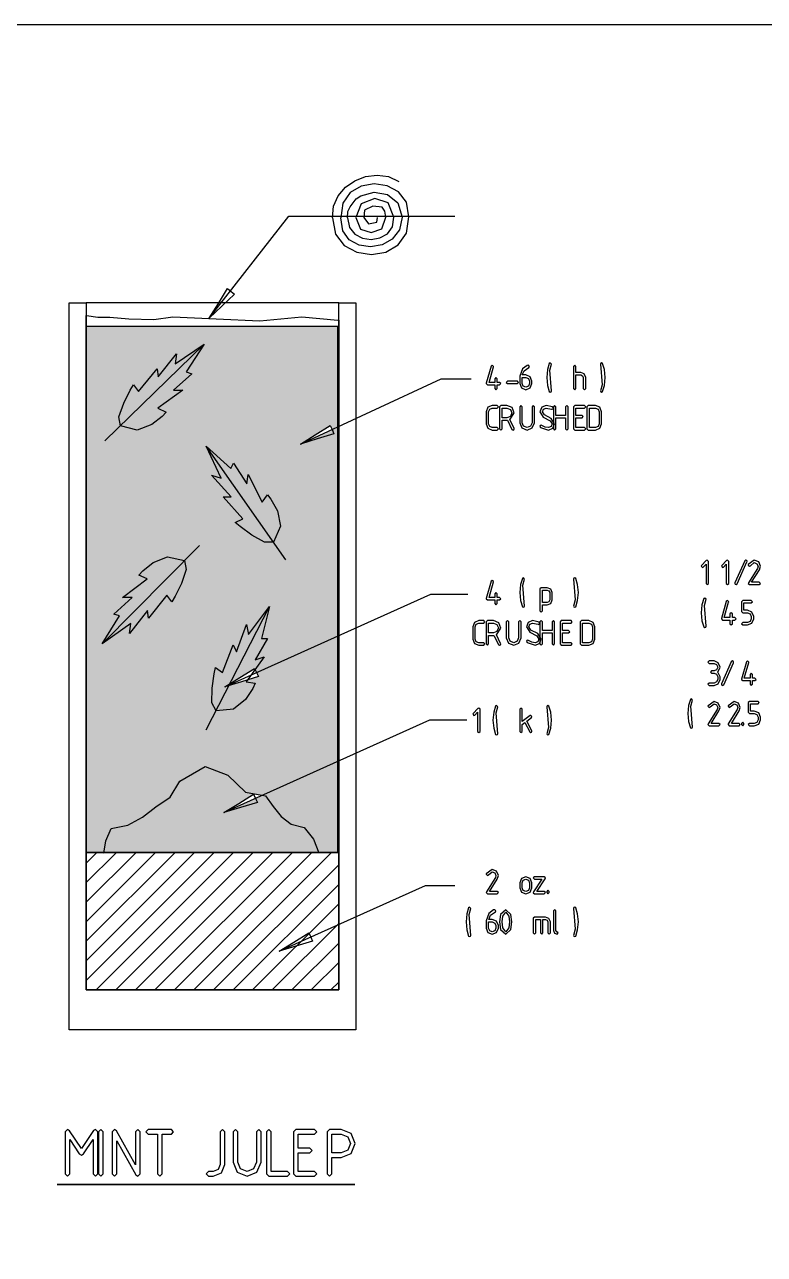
# Model space of a CAD drawing. Header units: metres. Extents: x 0 to 16.5, y 0 to 11.5.
# Drawn here: x 6.787 to 8.316, y 9.005 to 11.546 of the extents above; entities that cross this region are included whole.
import ezdxf

# ---------------------------------------------------------------- set-up
doc = ezdxf.new("R2010")
doc.units = ezdxf.units.M
doc.layers.add('bourbon - whiskey', color=35, linetype='Continuous')
doc.layers.add('water', color=5, linetype='Continuous')

msp = doc.modelspace()

# ---------------------------------------------------------------- hatches: boundary and pattern name
at = {"layer": 'bourbon - whiskey'}
h = msp.add_hatch(dxfattribs=at)
h.set_pattern_fill('ANSI31', color=256, scale=0.009, style=0)
h.set_pattern_definition([(45, (12.75187, 19.894143), (-0.020205576, 0.020205576), [])])
h.paths.add_polyline_path([(7.4363, 9.8358), (7.3947, 9.8358), (7.3951, 9.8349), (6.9509, 9.8342), (6.9512, 9.8358), (6.9145, 9.8358), (6.9145, 9.5514), (7.4363, 9.5514), (7.4363, 9.6868), (7.3784, 9.6608), (7.3784, 9.6607), (7.3823, 9.6523), (7.3476, 9.6418), (7.3132, 9.6314), (7.3439, 9.6503), (7.3746, 9.6693), (7.3784, 9.6608), (7.4363, 9.6868)])
h.paths.add_polyline_path([(7.3784, 9.6608), (7.3132, 9.6314), (7.3476, 9.6418), (7.3823, 9.6523)], flags=17)
h.paths.add_polyline_path([(7.3784, 9.6608), (7.3746, 9.6693), (7.3439, 9.6503), (7.3132, 9.6314)], flags=17)
h.paths.add_polyline_path([(4.5804, 9.767), (4.3451, 9.767), (4.2268, 9.6981), (4.1083, 9.767), (4.0587, 9.767), (4.0587, 9.6753), (4.0828, 9.6657), (4.0863, 9.6744), (4.1179, 9.6569), (4.1495, 9.6394), (4.1144, 9.6482), (4.0794, 9.6571), (4.0828, 9.6657), (4.0587, 9.6753), (4.0587, 9.5514), (4.5804, 9.5514)])
h.paths.add_polyline_path([(4.2268, 9.767), (4.1083, 9.767), (4.2268, 9.6981)], flags=17)
h.paths.add_polyline_path([(4.3451, 9.767), (4.2268, 9.767), (4.2268, 9.6981)], flags=17)
h.paths.add_polyline_path([(4.0828, 9.6657), (4.0794, 9.6571), (4.1144, 9.6482), (4.1495, 9.6394)], flags=16)
h.paths.add_polyline_path([(4.0863, 9.6744), (4.0828, 9.6657), (4.0794, 9.6571), (4.1144, 9.6482), (4.1495, 9.6394), (4.1179, 9.6569)], flags=17)
h.paths.add_polyline_path([(5.1782, 7.9153), (5.1696, 7.9405), (5.1536, 7.9596), (5.1311, 7.9698), (5.1032, 7.9679), (5.0711, 7.9511), (5.0479, 7.9186), (5.0385, 7.8874), (5.0408, 7.8594), (5.0524, 7.8365), (5.0713, 7.8206), (5.0951, 7.8135), (5.1217, 7.8173), (5.1488, 7.8338), (5.1688, 7.859), (5.1783, 7.8872)], flags=17)
h.paths.add_polyline_path([(5.3455, 8.0719), (5.0549, 8.0719), (5.0513, 8.019), (5.0711, 7.9511), (5.1032, 7.9679), (5.1311, 7.9698), (5.1536, 7.9596), (5.1696, 7.9405), (5.1782, 7.9153), (5.1783, 7.8872), (5.1688, 7.859), (5.1488, 7.8338), (5.1217, 7.8173), (5.0951, 7.8135), (5.0713, 7.8206), (5.0524, 7.8365), (5.0408, 7.8594), (5.0385, 7.8874), (5.0479, 7.9186), (5.0711, 7.9511), (5.0513, 8.019), (5.0549, 8.0719), (5.0323, 8.0719), (4.8591, 8.0719), (4.9364, 7.9742), (4.9494, 7.9781), (4.984, 7.9886), (4.9533, 7.9696), (4.9444, 7.9641), (5.1009, 7.7664), (5.2011, 7.8915), (5.1904, 7.8981), (5.2033, 7.8942)])
h.paths.add_polyline_path([(4.984, 7.9886), (4.9405, 7.969), (4.9444, 7.9641), (4.9533, 7.9696)], flags=17)
h.paths.add_polyline_path([(4.984, 7.9886), (4.9494, 7.9781), (4.9364, 7.9742), (4.9405, 7.969)], flags=17)
h.paths.add_polyline_path([(5.2033, 7.8942), (5.1904, 7.8981), (5.2011, 7.8915)], flags=17)
h.paths.add_polyline_path([(5.2033, 7.8942), (5.1904, 7.8981), (5.2021, 7.8928)], flags=16)
h.paths.add_polyline_path([(13.8208, 7.0584), (13.4233, 7.0584), (13.4233, 6.8884), (13.8208, 6.8884)])
h.paths.add_polyline_path([(1.0303, 7.5116), (0.5085, 7.5116), (0.5085, 7.2134), (1.0303, 7.2134), (1.0303, 7.2827), (0.8725, 7.3562), (0.8725, 7.3562), (0.8685, 7.3478), (0.838, 7.3671), (0.8076, 7.3864), (0.842, 7.3756), (0.8764, 7.3647), (0.8725, 7.3562), (1.0303, 7.2827)])
h.paths.add_polyline_path([(0.842, 7.3756), (0.8076, 7.3864), (0.8725, 7.3562), (0.8764, 7.3647)], flags=17)
h.paths.add_polyline_path([(0.8764, 7.3647), (0.842, 7.3756), (0.8076, 7.3864), (0.838, 7.3671), (0.8685, 7.3478), (0.8725, 7.3562)], flags=17)
h.paths.add_polyline_path([(0.9696, 9.6322), (0.9696, 9.7402), (0.8159, 9.7402), (0.8124, 9.7296), (0.8547, 9.7246), (0.8828, 9.7079), (0.8978, 9.6832), (0.9006, 9.654), (0.8922, 9.624), (0.8736, 9.5967), (0.8458, 9.5759), (0.8097, 9.5648), (0.7726, 9.5669), (0.7444, 9.5809), (0.726, 9.6035), (0.7184, 9.6314), (0.7223, 9.6613), (0.7387, 9.6898), (0.7684, 9.7137), (0.8124, 9.7296), (0.8159, 9.7402), (0.6846, 9.7402), (0.6902, 9.7021), (0.7157, 9.6864), (0.6915, 9.6937), (0.7125, 9.5514), (1.2538, 9.5514), (1.2605, 9.592), (1.2287, 9.5824), (1.2594, 9.6013), (1.2623, 9.6031), (1.2848, 9.7402), (1.2324, 9.7402), (1.2324, 9.6307), (1.1023, 9.555)])
h.paths.add_polyline_path([(0.9006, 9.654), (0.8978, 9.6832), (0.8828, 9.7079), (0.8547, 9.7246), (0.8124, 9.7296), (0.7684, 9.7137), (0.7387, 9.6898), (0.7223, 9.6613), (0.7184, 9.6314), (0.726, 9.6035), (0.7444, 9.5809), (0.7726, 9.5669), (0.8097, 9.5648), (0.8458, 9.5759), (0.8736, 9.5967), (0.8922, 9.624)], flags=17)
h.paths.add_polyline_path([(1.1023, 9.7145), (1.0565, 9.7402), (0.9696, 9.7402), (0.9696, 9.6322), (1.1023, 9.555)], flags=17)
h.paths.add_polyline_path([(1.2324, 9.7402), (1.1464, 9.7402), (1.1023, 9.7145), (1.1023, 9.555), (1.2324, 9.6307)], flags=17)
h.paths.add_polyline_path([(1.1464, 9.7402), (1.1003, 9.7402), (1.0972, 9.7393), (1.0987, 9.7402), (1.0565, 9.7402), (1.1023, 9.7145)], flags=17)
h.paths.add_polyline_path([(1.2613, 9.5971), (1.2623, 9.6031), (1.2594, 9.6013), (1.2287, 9.5824)], flags=17)
h.paths.add_polyline_path([(1.2605, 9.592), (1.2613, 9.5971), (1.2287, 9.5824)], flags=16)
h.paths.add_polyline_path([(0.6909, 9.6976), (0.6915, 9.6937), (0.7157, 9.6864)], flags=17)
h.paths.add_polyline_path([(0.6902, 9.7021), (0.6909, 9.6976), (0.7157, 9.6864)], flags=17)
h.paths.add_polyline_path([(5.5631, 10.5184), (5.5597, 10.5098), (5.5947, 10.501), (5.6297, 10.4921)], flags=0)
h.paths.add_polyline_path([(5.5666, 10.5271), (5.5631, 10.5184), (5.6297, 10.4921), (5.5981, 10.5097)], flags=0)
h.paths.add_polyline_path([(5.7229, 10.231), (5.719, 10.2224), (5.7536, 10.212), (5.7881, 10.2016)], flags=0)
h.paths.add_polyline_path([(5.7267, 10.2394), (5.7229, 10.231), (5.719, 10.2224), (5.7536, 10.212), (5.7881, 10.2016), (5.7574, 10.2205)], flags=0)
h.paths.add_polyline_path([(6.0641, 10.6943), (6.0601, 10.7028), (6.0296, 10.6834), (5.9991, 10.6641)], flags=0)
h.paths.add_polyline_path([(6.068, 10.6859), (6.0641, 10.6943), (5.9991, 10.6641), (6.0335, 10.675)], flags=0)
h.paths.add_polyline_path([(6.0296, 10.6834), (6.0601, 10.7028), (6.0641, 10.6943), (6.1725, 10.7448), (6.1718, 10.76), (6.167, 10.8601), (6.1627, 10.9479), (6.1593, 11.0154), (6.1542, 11.0153), (6.0915, 11.0192), (6.055, 11.0235), (6.0182, 11.027), (5.9826, 11.0224), (5.9476, 11.0178), (5.9056, 11.0147), (5.863, 11.0126), (5.7484, 11.0151), (5.7509, 10.9955), (5.7485, 10.9498), (5.7373, 10.9043), (5.7137, 10.9101), (5.6882, 10.9213), (5.5968, 10.955), (5.5074, 10.9928), (5.4985, 10.9982), (5.4971, 10.9708), (5.4932, 10.887), (5.4889, 10.7884), (5.4847, 10.6828), (5.4811, 10.5787), (5.4804, 10.5512), (5.5631, 10.5184), (5.5631, 10.5185), (5.5666, 10.5271), (5.5981, 10.5097), (5.6297, 10.4921), (5.5947, 10.501), (5.5597, 10.5098), (5.5631, 10.5184), (5.4804, 10.5512), (5.4787, 10.4841), (5.4781, 10.4073), (5.4799, 10.3566), (5.4836, 10.3386), (5.7229, 10.231), (5.7267, 10.2394), (5.7574, 10.2205), (5.7881, 10.2016), (5.7536, 10.212), (5.719, 10.2224), (5.7229, 10.231), (5.4836, 10.3386), (5.5008, 10.2551), (5.5422, 10.1716), (5.7678, 10.1716), (5.7753, 10.184), (5.8159, 10.2076), (5.8521, 10.1938), (5.8755, 10.1716), (6.1199, 10.1716), (6.161, 10.2549), (6.183, 10.3569), (6.1841, 10.3979), (6.1831, 10.4667), (6.1803, 10.5554), (6.1764, 10.6558), (6.1725, 10.7448), (6.0641, 10.6943), (6.0641, 10.6943), (6.068, 10.6859), (6.0335, 10.675), (5.9991, 10.6641)], flags=0)
h.paths.add_polyline_path([(5.7317, 10.5948), (5.7793, 10.5918), (5.8119, 10.5749), (5.8302, 10.5482), (5.8352, 10.5157), (5.8277, 10.4816), (5.8087, 10.4498), (5.7788, 10.4246), (5.7392, 10.41), (5.6974, 10.4099), (5.6649, 10.4238), (5.643, 10.4479), (5.6326, 10.4787), (5.6351, 10.5124), (5.6516, 10.5454), (5.6834, 10.5741)], flags=0)
h.paths.add_polyline_path([(5.7485, 10.9498), (5.7509, 10.9955), (5.7484, 11.0151), (5.725, 11.0156), (5.7283, 11.0055), (5.7137, 10.9101), (5.7373, 10.9043)], flags=0)
h.paths.add_polyline_path([(5.7283, 11.0055), (5.725, 11.0156), (5.6954, 11.0162), (5.6945, 10.9933), (5.6997, 10.957), (5.6882, 10.9213), (5.7137, 10.9101)], flags=0)
h.paths.add_polyline_path([(5.6945, 10.9933), (5.6489, 10.9934), (5.6018, 10.9976), (5.5551, 11.0004), (5.5111, 10.9961), (5.5074, 10.9928), (5.5968, 10.955), (5.6882, 10.9213), (5.6997, 10.957)], flags=0)
h.paths.add_polyline_path([(5.6954, 11.0162), (5.6808, 11.0165), (5.6353, 11.015), (5.5906, 11.019), (5.5721, 11.0263), (5.5528, 11.031), (5.5237, 11.031), (5.4991, 11.0116), (5.4985, 10.9982), (5.5074, 10.9928), (5.5111, 10.9961), (5.5551, 11.0004), (5.6018, 10.9976), (5.6489, 10.9934), (5.6945, 10.9933)])
h.paths.add_polyline_path([(5.5237, 11.031), (5.5044, 11.031), (5.5001, 11.0311), (5.4991, 11.0116)])
h.paths.add_polyline_path([(6.161, 10.2549), (6.183, 10.3569), (6.1841, 10.3979), (6.1831, 10.4667), (6.1803, 10.5554), (6.1764, 10.6558), (6.1718, 10.76), (6.167, 10.8601), (6.1627, 10.9479), (6.1593, 11.0154), (6.1542, 11.0153), (6.0915, 11.0192), (6.055, 11.0235), (6.0182, 11.027), (5.9826, 11.0224), (5.9476, 11.0178), (5.9056, 11.0147), (5.863, 11.0126), (5.7484, 11.0151), (5.7509, 10.9955), (5.7485, 10.9498), (5.7373, 10.9043), (5.7137, 10.9101), (5.6882, 10.9213), (5.5968, 10.955), (5.5074, 10.9928), (5.4985, 10.9982), (5.4971, 10.9708), (5.4932, 10.887), (5.4889, 10.7884), (5.4847, 10.6828), (5.4811, 10.5787), (5.4787, 10.4841), (5.4781, 10.4073), (5.4799, 10.3566), (5.5008, 10.2551), (5.5422, 10.1716), (6.1199, 10.1716)], flags=17)
h.paths.add_polyline_path([(5.7881, 10.2016), (5.7536, 10.212), (5.719, 10.2224), (5.7229, 10.231), (5.7267, 10.2394), (5.7574, 10.2205)], flags=0)
h.paths.add_polyline_path([(5.7392, 10.41), (5.6974, 10.4099), (5.6649, 10.4238), (5.643, 10.4479), (5.6326, 10.4787), (5.6351, 10.5124), (5.6516, 10.5454), (5.6834, 10.5741), (5.7317, 10.5948), (5.7793, 10.5918), (5.8119, 10.5749), (5.8302, 10.5482), (5.8352, 10.5157), (5.8277, 10.4816), (5.8087, 10.4498), (5.7788, 10.4246)], flags=0)
h.paths.add_polyline_path([(5.6297, 10.4921), (5.5947, 10.501), (5.5597, 10.5098), (5.5631, 10.5185), (5.5666, 10.5271), (5.5981, 10.5097)], flags=0)
h.paths.add_polyline_path([(5.9991, 10.6641), (6.0296, 10.6834), (6.0601, 10.7028), (6.0641, 10.6943), (6.068, 10.6859), (6.0335, 10.675)], flags=0)
h.paths.add_polyline_path([(6.167, 10.8601), (6.1627, 10.9479), (6.1593, 11.0154), (6.1542, 11.0153), (6.0915, 11.0192), (6.055, 11.0235), (6.0182, 11.027), (5.9826, 11.0224), (5.9476, 11.0178), (5.9056, 11.0147), (5.863, 11.0126), (5.7484, 11.0151), (5.7509, 10.9955), (5.7485, 10.9498), (5.7373, 10.9043), (5.7137, 10.9101), (5.6882, 10.9213), (5.5968, 10.955), (5.5074, 10.9928), (5.4985, 10.9982), (5.4971, 10.9708), (5.4932, 10.887), (5.4889, 10.7884), (5.4847, 10.6828), (5.4811, 10.5787), (5.4804, 10.5512), (5.5631, 10.5184), (5.5631, 10.5185), (5.5666, 10.5271), (5.5981, 10.5097), (5.6297, 10.4921), (5.5947, 10.501), (5.5597, 10.5098), (5.5631, 10.5184), (5.4804, 10.5512), (5.4787, 10.4841), (5.4781, 10.4073), (5.4799, 10.3566), (5.4836, 10.3386), (5.7229, 10.231), (5.7267, 10.2394), (5.7574, 10.2205), (5.7881, 10.2016), (5.7536, 10.212), (5.719, 10.2224), (5.7229, 10.231), (5.4836, 10.3386), (5.5008, 10.2551), (5.5422, 10.1716), (5.7678, 10.1716), (5.7753, 10.184), (5.8159, 10.2076), (5.8521, 10.1938), (5.8755, 10.1716), (6.1199, 10.1716), (6.161, 10.2549), (6.183, 10.3569), (6.1841, 10.3979), (6.1831, 10.4667), (6.1803, 10.5554), (6.1764, 10.6558), (6.1725, 10.7448), (6.0641, 10.6943), (6.0641, 10.6943), (6.068, 10.6859), (6.0335, 10.675), (5.9991, 10.6641), (6.0296, 10.6834), (6.0601, 10.7028), (6.0641, 10.6943), (6.1725, 10.7448), (6.1718, 10.76)], flags=17)
h.paths.add_polyline_path([(5.7317, 10.5948), (5.7793, 10.5918), (5.8119, 10.5749), (5.8302, 10.5482), (5.8352, 10.5157), (5.8277, 10.4816), (5.8087, 10.4498), (5.7788, 10.4246), (5.7392, 10.41), (5.6974, 10.4099), (5.6649, 10.4238), (5.643, 10.4479), (5.6326, 10.4787), (5.6351, 10.5124), (5.6516, 10.5454), (5.6834, 10.5741)], flags=0)
h.paths.add_polyline_path([(5.8352, 10.5157), (5.8302, 10.5482), (5.8119, 10.5749), (5.7793, 10.5918), (5.7317, 10.5948), (5.6834, 10.5741), (5.6516, 10.5454), (5.6351, 10.5124), (5.6326, 10.4787), (5.643, 10.4479), (5.6649, 10.4238), (5.6974, 10.4099), (5.7392, 10.41), (5.7788, 10.4246), (5.8087, 10.4498), (5.8277, 10.4816)], flags=0)
at = {"layer": 'water'}
h = msp.add_hatch(dxfattribs=at)
h.set_pattern_fill('ANSI36', color=256, scale=0.01, angle=135, style=0)
h.set_pattern_definition([(180, (14.32472, 13.133918), (-0.0555625, -0.03175), [0.079375, -0.015875, 0, -0.015875])])
h.paths.add_polyline_path([(7.4344, 10.0237), (7.2785, 9.9536), (7.2849, 9.9524), (7.3006, 9.9304), (7.3174, 9.9096), (7.3381, 9.8939), (7.3647, 9.887), (7.384, 9.8631), (7.3947, 9.8358), (7.4344, 9.8358)], flags=17)
h.paths.add_polyline_path([(13.4233, 3.4115), (13.4233, 3.2415), (13.8208, 3.2415), (13.8208, 3.4115)])
h.paths.add_polyline_path([(7.4344, 10.7149), (7.4225, 10.7093), (7.4264, 10.7008), (7.3919, 10.6899), (7.3575, 10.6791), (7.388, 10.6984), (7.4185, 10.7178), (7.4225, 10.7093), (7.4344, 10.7149), (7.4344, 10.9224), (6.9145, 10.9224), (6.9145, 9.8358), (6.9512, 9.8358), (6.9552, 9.8598), (6.9658, 9.8852), (7.0008, 9.8921), (7.0306, 9.9086), (7.0585, 9.9296), (7.0878, 9.9498), (7.1079, 9.9826), (7.1603, 10.0131), (7.2071, 9.9952), (7.2439, 9.9603), (7.2785, 9.9536), (7.4344, 10.0237)])
h.paths.add_polyline_path([(7.1176, 10.4384), (7.1212, 10.4204), (7.1115, 10.3915), (7.0983, 10.3649), (7.0916, 10.3531), (7.0814, 10.3673), (7.0434, 10.3197), (7.0409, 10.3357), (7.004, 10.2881), (7.0067, 10.3086), (6.9472, 10.2665), (6.9833, 10.3245), (6.9715, 10.3282), (7.0091, 10.3627), (6.9896, 10.3625), (7.0406, 10.4007), (7.0235, 10.4088), (7.0315, 10.4177), (7.0527, 10.435), (7.0827, 10.4467), (7.1178, 10.4386)], flags=16)
h.paths.add_polyline_path([(7.2325, 10.5088), (7.2222, 10.5174), (7.238, 10.525), (7.1978, 10.5707), (7.2139, 10.5704), (7.1736, 10.6151), (7.1932, 10.6089), (7.1622, 10.6748), (7.2131, 10.6291), (7.2188, 10.6401), (7.2462, 10.597), (7.2493, 10.6162), (7.2779, 10.5592), (7.289, 10.5747), (7.2963, 10.5653), (7.3096, 10.5413), (7.3159, 10.5097), (7.3018, 10.4766), (7.3016, 10.4769), (7.2832, 10.4765), (7.2565, 10.4912)], flags=16)
h.paths.add_polyline_path([(7.2936, 10.3441), (7.2766, 10.2778), (7.289, 10.2779), (7.2636, 10.2336), (7.282, 10.2398), (7.2635, 10.2139), (7.2664, 10.2074), (7.2703, 10.1989), (7.248, 10.1921), (7.245, 10.1879), (7.2637, 10.1853), (7.2587, 10.1745), (7.2438, 10.1516), (7.2186, 10.1314), (7.1829, 10.1285), (7.183, 10.1288), (7.174, 10.1449), (7.1746, 10.1753), (7.1792, 10.2047), (7.182, 10.2179), (7.196, 10.2074), (7.2179, 10.2643), (7.2251, 10.2498), (7.2459, 10.3064), (7.2496, 10.286)], flags=16)
h.paths.add_polyline_path([(7.2626, 10.2159), (7.2664, 10.2074), (7.2703, 10.1989), (7.2357, 10.1884), (7.2012, 10.178), (7.2319, 10.1969)], flags=0)
h.paths.add_polyline_path([(7.0498, 10.7195), (7.0195, 10.7084), (6.9847, 10.7171), (6.9849, 10.7173), (6.9816, 10.7354), (6.9919, 10.7641), (7.0056, 10.7905), (7.0125, 10.8021), (7.0224, 10.7877), (7.0613, 10.8346), (7.0635, 10.8186), (7.1014, 10.8655), (7.0983, 10.845), (7.1585, 10.886), (7.1212, 10.8286), (7.133, 10.8247), (7.0948, 10.7909), (7.1142, 10.7908), (7.0625, 10.7536), (7.0795, 10.7451), (7.0713, 10.7364)], flags=16)
h.paths.add_polyline_path([(6.9849, 10.7173), (6.985, 10.717), (7.0195, 10.7084), (7.0498, 10.7195), (7.0713, 10.7364), (7.0795, 10.7451), (7.0625, 10.7536), (7.1142, 10.7908), (7.0948, 10.7909), (7.133, 10.8247), (7.1212, 10.8286), (7.1585, 10.886)], flags=0)
h.paths.add_polyline_path([(6.9919, 10.7641), (6.9816, 10.7354), (6.9849, 10.7173), (7.1585, 10.886), (7.0983, 10.845), (7.1014, 10.8655), (7.0635, 10.8186), (7.0613, 10.8346), (7.0224, 10.7877), (7.0125, 10.8021), (7.0056, 10.7905)], flags=0)
h.paths.add_polyline_path([(7.2779, 10.5592), (7.2493, 10.6162), (7.2462, 10.597), (7.2188, 10.6401), (7.2131, 10.6291), (7.1622, 10.6748), (7.3016, 10.4769), (7.3019, 10.4769), (7.3159, 10.5097), (7.3096, 10.5413), (7.2963, 10.5653), (7.289, 10.5747)], flags=0)
h.paths.add_polyline_path([(7.1622, 10.6748), (7.1932, 10.6089), (7.1736, 10.6151), (7.2139, 10.5704), (7.1978, 10.5707), (7.238, 10.525), (7.2222, 10.5174), (7.2325, 10.5088), (7.2565, 10.4912), (7.2832, 10.4765), (7.3016, 10.4769)], flags=0)
h.paths.add_polyline_path([(7.1115, 10.3915), (7.1212, 10.4204), (7.1176, 10.4384), (6.9472, 10.2665), (7.0067, 10.3086), (7.004, 10.2881), (7.0409, 10.3357), (7.0434, 10.3197), (7.0814, 10.3673), (7.0916, 10.3531), (7.0983, 10.3649)], flags=0)
h.paths.add_polyline_path([(7.1176, 10.4384), (7.1175, 10.4387), (7.0827, 10.4467), (7.0527, 10.435), (7.0315, 10.4177), (7.0235, 10.4088), (7.0406, 10.4007), (6.9896, 10.3625), (7.0091, 10.3627), (6.9715, 10.3282), (6.9833, 10.3245), (6.9472, 10.2665)], flags=0)
h.paths.add_polyline_path([(7.2438, 10.1516), (7.2587, 10.1745), (7.2637, 10.1853), (7.245, 10.1879), (7.248, 10.1921), (7.2357, 10.1884), (7.2096, 10.1805), (7.183, 10.1288), (7.1832, 10.1285), (7.2186, 10.1314)], flags=0)
h.paths.add_polyline_path([(7.2116, 10.1844), (7.2319, 10.1969), (7.2626, 10.2159), (7.2635, 10.2139), (7.282, 10.2398), (7.2636, 10.2336), (7.289, 10.2779), (7.2766, 10.2778), (7.2936, 10.3441)], flags=0)
h.paths.add_polyline_path([(7.196, 10.2074), (7.182, 10.2179), (7.1792, 10.2047), (7.1746, 10.1753), (7.174, 10.1449), (7.183, 10.1288), (7.2096, 10.1805), (7.2012, 10.178), (7.2116, 10.1844), (7.2936, 10.3441), (7.2496, 10.286), (7.2459, 10.3064), (7.2251, 10.2498), (7.2179, 10.2643)], flags=0)
h.paths.add_polyline_path([(7.4264, 10.7008), (7.4225, 10.7093), (7.4185, 10.7178), (7.388, 10.6984), (7.3575, 10.6791), (7.3919, 10.6899)], flags=17)
h.paths.add_polyline_path([(7.388, 10.6984), (7.3575, 10.6791), (7.4225, 10.7093), (7.4185, 10.7178)], flags=17)
h.paths.add_polyline_path([(7.3174, 9.9096), (7.3006, 9.9304), (7.2849, 9.9524), (7.2785, 9.9536), (7.2643, 9.9472), (7.2643, 9.9472), (7.2682, 9.9388), (7.2336, 9.9283), (7.199, 9.9179), (7.2298, 9.9368), (7.2622, 9.9568), (7.2439, 9.9603), (7.2071, 9.9952), (7.1603, 10.0131), (7.1079, 9.9826), (7.0878, 9.9498), (7.0585, 9.9296), (7.0306, 9.9086), (7.0008, 9.8921), (6.9658, 9.8852), (6.9552, 9.8598), (6.9512, 9.8358), (7.3947, 9.8358), (7.384, 9.8631), (7.3647, 9.887), (7.3381, 9.8939)], flags=17)
h.paths.add_polyline_path([(7.199, 9.9179), (7.2336, 9.9283), (7.2682, 9.9388), (7.2643, 9.9472)], flags=16)
h.paths.add_polyline_path([(7.2104, 10.1822), (7.2096, 10.1805), (7.2357, 10.1884), (7.248, 10.1921), (7.2553, 10.2023)], flags=0)
h.paths.add_polyline_path([(7.2553, 10.2023), (7.2635, 10.2139), (7.2626, 10.2159), (7.2319, 10.1969), (7.2116, 10.1844), (7.2104, 10.1822)], flags=0)
h.paths.add_polyline_path([(7.2703, 10.1989), (7.2665, 10.2074), (7.2553, 10.2023), (7.248, 10.1921)], flags=0)
h.paths.add_polyline_path([(7.2553, 10.2023), (7.2665, 10.2074), (7.2635, 10.2139)], flags=0)

# ---------------------------------------------------------------- linework, layer by layer
for points in [[(0.0104, 11.5461), (16.5118, 11.5461), (16.5118, 0.0104), (0.0104, 0.0104), (0.0104, 11.5461)], [(7.2139, 10.9948), (7.2212, 10.9889), (7.195, 10.9641), (7.1688, 10.9392), (7.1878, 10.9699), (7.2067, 11.0007), (7.2139, 10.9948)], [(7.2139, 10.9948), (7.2212, 10.9889), (7.195, 10.9641), (7.1688, 10.9392), (7.1878, 10.9699), (7.2067, 11.0007), (7.2139, 10.9948)], [(7.4363, 10.9715), (6.9145, 10.9715), (6.9145, 10.9447), (6.9145, 9.8358), (6.9145, 9.5514), (7.4363, 9.5514), (7.4363, 9.8358), (7.4363, 10.9354), (7.4363, 10.9715)], [(7.4363, 10.9354), (7.4363, 9.8358), (6.9145, 9.8358), (6.9145, 10.9447), (6.9153, 10.9447), (6.9387, 10.9413), (6.9633, 10.9417), (7.0028, 10.9381), (7.0541, 10.9367), (7.0932, 10.942), (7.1832, 10.938), (7.2731, 10.9341), (7.3166, 10.9381), (7.3601, 10.942), (7.3974, 10.9388), (7.4344, 10.9354), (7.4363, 10.9354)], [(7.4344, 10.9224), (6.9145, 10.9224), (6.9145, 9.8358), (7.4344, 9.8358), (7.4344, 10.9224)], [(7.7436, 10.8018), (7.7588, 10.8018), (7.7588, 10.7942), (7.7614, 10.7917), (7.7639, 10.7942), (7.7639, 10.8018), (7.7689, 10.8018), (7.7715, 10.8043), (7.7689, 10.8068), (7.7639, 10.8068), (7.7639, 10.8144), (7.7614, 10.8169), (7.7588, 10.8144), (7.7588, 10.8068), (7.747, 10.8068), (7.7561, 10.839), (7.7563, 10.8397), (7.7538, 10.8423), (7.7514, 10.8404), (7.7412, 10.805), (7.7412, 10.8043), (7.7436, 10.8018)], [(7.826, 10.8417), (7.8163, 10.8346), (7.8106, 10.8195), (7.8106, 10.8042), (7.8143, 10.7954), (7.8232, 10.7917), (7.8321, 10.7954), (7.8358, 10.8043), (7.8358, 10.8094), (7.8323, 10.8184), (7.8232, 10.8221), (7.8158, 10.8221), (7.8197, 10.8308), (7.8296, 10.8376), (7.8308, 10.8397), (7.8283, 10.8423), (7.826, 10.8417)], [(7.8727, 10.8321), (7.8762, 10.8448), (7.8736, 10.8473), (7.8715, 10.8461), (7.8678, 10.8335), (7.8662, 10.817), (7.8678, 10.8005), (7.8715, 10.7878), (7.8736, 10.7866), (7.8755, 10.7874), (7.8762, 10.7892), (7.8727, 10.8321)], [(7.9217, 10.7942), (7.9242, 10.7917), (7.9267, 10.7942), (7.9267, 10.8221), (7.9368, 10.8221), (7.9404, 10.8205), (7.9419, 10.817), (7.9419, 10.7942), (7.9444, 10.7917), (7.9469, 10.7942), (7.9469, 10.8172), (7.944, 10.8242), (7.9368, 10.827), (7.9267, 10.827), (7.9267, 10.8397), (7.9242, 10.8423), (7.9217, 10.8397), (7.9217, 10.7942)], [(7.9809, 10.8018), (7.9773, 10.7892), (7.978, 10.7874), (7.9798, 10.7866), (7.9819, 10.7878), (7.9857, 10.8005), (7.9874, 10.817), (7.9857, 10.8335), (7.9819, 10.8461), (7.9798, 10.8473), (7.978, 10.8465), (7.9773, 10.8448), (7.9809, 10.8018)], [(7.8081, 10.8069), (7.8056, 10.8094), (7.7853, 10.8094), (7.7828, 10.8069), (7.7853, 10.8043), (7.8056, 10.8043), (7.8081, 10.8069)], [(7.8232, 10.817), (7.8286, 10.8148), (7.8308, 10.8094), (7.8308, 10.8043), (7.8286, 10.7989), (7.8232, 10.7967), (7.8178, 10.7989), (7.8156, 10.8043), (7.8156, 10.817), (7.8232, 10.817)], [(7.7538, 10.759), (7.7448, 10.7553), (7.7412, 10.7463), (7.7412, 10.721), (7.7448, 10.712), (7.7538, 10.7083), (7.7639, 10.7083), (7.7664, 10.7108), (7.7639, 10.7134), (7.7538, 10.7134), (7.7484, 10.7156), (7.7462, 10.721), (7.7462, 10.7463), (7.7484, 10.7517), (7.7538, 10.7539), (7.7639, 10.7539), (7.7664, 10.7564), (7.7639, 10.759), (7.7538, 10.759)], [(7.7993, 10.7437), (7.7949, 10.7546), (7.7841, 10.759), (7.7714, 10.759), (7.7689, 10.7564), (7.7689, 10.7108), (7.7714, 10.7083), (7.7739, 10.7108), (7.7739, 10.7286), (7.7841, 10.7286), (7.785, 10.7286), (7.7945, 10.7097), (7.7968, 10.7083), (7.7985, 10.7091), (7.7993, 10.7108), (7.7989, 10.712), (7.7901, 10.7297), (7.7993, 10.7437)], [(7.7841, 10.7539), (7.7913, 10.7509), (7.7943, 10.7438), (7.7913, 10.7366), (7.7841, 10.7336), (7.7739, 10.7336), (7.7739, 10.7539), (7.7841, 10.7539)], [(7.8384, 10.759), (7.8359, 10.7564), (7.8359, 10.7235), (7.833, 10.7163), (7.8258, 10.7134), (7.8186, 10.7163), (7.8156, 10.7235), (7.8156, 10.7564), (7.8131, 10.759), (7.8106, 10.7564), (7.8106, 10.7236), (7.8151, 10.7128), (7.8258, 10.7083), (7.8365, 10.7128), (7.8409, 10.7236), (7.8409, 10.7564), (7.8384, 10.759)], [(7.8756, 10.7322), (7.8614, 10.7395), (7.8573, 10.7463), (7.8595, 10.7516), (7.8649, 10.7539), (7.8765, 10.7516), (7.8775, 10.7513), (7.8793, 10.752), (7.8801, 10.7538), (7.8785, 10.7562), (7.8649, 10.759), (7.856, 10.7553), (7.8523, 10.7463), (7.8591, 10.735), (7.8734, 10.7277), (7.8776, 10.721), (7.8754, 10.7156), (7.87, 10.7134), (7.8632, 10.7145), (7.8562, 10.718), (7.8548, 10.7185), (7.853, 10.7177), (7.8523, 10.7159), (7.8533, 10.7138), (7.87, 10.7083), (7.8789, 10.712), (7.8826, 10.721), (7.8756, 10.7322)], [(7.8825, 10.7083), (7.885, 10.7108), (7.885, 10.7337), (7.9054, 10.7337), (7.9054, 10.7108), (7.9079, 10.7083), (7.9104, 10.7108), (7.9104, 10.7564), (7.9079, 10.759), (7.9054, 10.7564), (7.9054, 10.7387), (7.885, 10.7387), (7.885, 10.7564), (7.8825, 10.759), (7.88, 10.7564), (7.88, 10.7108), (7.8825, 10.7083)], [(7.9242, 10.7083), (7.9444, 10.7083), (7.9469, 10.7108), (7.9444, 10.7134), (7.9267, 10.7134), (7.9267, 10.7337), (7.9394, 10.7337), (7.9419, 10.7362), (7.9394, 10.7387), (7.9267, 10.7387), (7.9267, 10.7539), (7.9444, 10.7539), (7.9469, 10.7564), (7.9444, 10.759), (7.9242, 10.759), (7.9217, 10.7564), (7.9217, 10.7108), (7.9242, 10.7083)], [(7.9495, 10.7108), (7.952, 10.7083), (7.9672, 10.7083), (7.9761, 10.712), (7.9798, 10.721), (7.9798, 10.7463), (7.9761, 10.7553), (7.9672, 10.759), (7.952, 10.759), (7.9495, 10.7564), (7.9495, 10.7108)], [(7.9672, 10.7539), (7.9726, 10.7517), (7.9748, 10.7463), (7.9748, 10.721), (7.9726, 10.7156), (7.9672, 10.7134), (7.9545, 10.7134), (7.9545, 10.7539), (7.9672, 10.7539)], [(7.4225, 10.7093), (7.4264, 10.7008), (7.3919, 10.6899), (7.3575, 10.6791), (7.388, 10.6984), (7.4185, 10.7178), (7.4225, 10.7093)], [(7.4225, 10.7093), (7.4264, 10.7008), (7.3919, 10.6899), (7.3575, 10.6791), (7.388, 10.6984), (7.4185, 10.7178), (7.4225, 10.7093)], [(8.1957, 10.3914), (8.1982, 10.3889), (8.2007, 10.3914), (8.2007, 10.437), (8.1982, 10.4395), (8.1962, 10.4385), (8.1863, 10.4286), (8.1856, 10.4268), (8.1881, 10.4243), (8.1899, 10.4251), (8.1957, 10.4309), (8.1957, 10.3914)], [(8.2374, 10.3914), (8.2399, 10.3889), (8.2424, 10.3914), (8.2424, 10.437), (8.2399, 10.4395), (8.2378, 10.4385), (8.228, 10.4286), (8.2273, 10.4268), (8.2298, 10.4243), (8.2316, 10.4251), (8.2374, 10.4309), (8.2374, 10.3914)], [(8.2558, 10.3897), (8.2576, 10.3889), (8.2599, 10.3903), (8.2801, 10.436), (8.2803, 10.437), (8.2796, 10.4388), (8.2778, 10.4395), (8.2755, 10.4379), (8.2553, 10.3924), (8.255, 10.3914), (8.2558, 10.3897)], [(8.283, 10.4304), (8.2828, 10.4294), (8.2853, 10.4268), (8.2875, 10.4281), (8.2954, 10.4345), (8.3008, 10.4322), (8.3031, 10.4269), (8.3018, 10.4226), (8.2833, 10.3928), (8.2828, 10.3914), (8.2853, 10.3889), (8.3056, 10.3889), (8.3081, 10.3914), (8.3056, 10.3939), (8.2899, 10.3939), (8.3058, 10.4195), (8.3081, 10.4269), (8.3044, 10.4358), (8.2954, 10.4395), (8.283, 10.4304)], [(7.7436, 10.3574), (7.7588, 10.3574), (7.7588, 10.3497), (7.7614, 10.3472), (7.7639, 10.3497), (7.7639, 10.3574), (7.7689, 10.3574), (7.7715, 10.3599), (7.7689, 10.3624), (7.7639, 10.3624), (7.7639, 10.37), (7.7614, 10.3725), (7.7588, 10.37), (7.7588, 10.3624), (7.747, 10.3624), (7.7561, 10.3945), (7.7563, 10.3953), (7.7538, 10.3978), (7.7514, 10.3959), (7.7412, 10.3606), (7.7412, 10.3599), (7.7436, 10.3574)], [(7.8171, 10.3877), (7.8207, 10.4003), (7.8181, 10.4028), (7.816, 10.4017), (7.8122, 10.3891), (7.8106, 10.3726), (7.8122, 10.356), (7.816, 10.3434), (7.8181, 10.3422), (7.8199, 10.343), (7.8207, 10.3447), (7.8171, 10.3877)], [(7.9253, 10.3574), (7.9217, 10.3447), (7.9225, 10.343), (7.9243, 10.3422), (7.9264, 10.3434), (7.9302, 10.356), (7.9318, 10.3726), (7.9302, 10.3891), (7.9264, 10.4017), (7.9243, 10.4028), (7.9225, 10.4021), (7.9217, 10.4003), (7.9253, 10.3574)], [(7.8523, 10.3346), (7.8548, 10.3321), (7.8573, 10.3346), (7.8573, 10.3472), (7.8674, 10.3472), (7.8746, 10.3502), (7.8775, 10.3574), (7.8775, 10.3725), (7.8746, 10.3797), (7.8674, 10.3826), (7.8548, 10.3826), (7.8523, 10.3801), (7.8523, 10.3346)], [(7.8674, 10.3776), (7.871, 10.3761), (7.8725, 10.3725), (7.8725, 10.3574), (7.871, 10.3537), (7.8674, 10.3523), (7.8573, 10.3523), (7.8573, 10.3776), (7.8674, 10.3776)], [(8.1921, 10.346), (8.1957, 10.3587), (8.1931, 10.3612), (8.191, 10.36), (8.1872, 10.3474), (8.1856, 10.3309), (8.1872, 10.3143), (8.191, 10.3017), (8.1931, 10.3005), (8.1949, 10.3013), (8.1957, 10.3031), (8.1921, 10.346)], [(8.2298, 10.3157), (8.245, 10.3157), (8.245, 10.3081), (8.2475, 10.3056), (8.25, 10.3081), (8.25, 10.3157), (8.255, 10.3157), (8.2576, 10.3182), (8.255, 10.3207), (8.25, 10.3207), (8.25, 10.3283), (8.2475, 10.3308), (8.245, 10.3283), (8.245, 10.3207), (8.2331, 10.3207), (8.2422, 10.3529), (8.2424, 10.3536), (8.2399, 10.3562), (8.2375, 10.3543), (8.2273, 10.3189), (8.2273, 10.3182), (8.2298, 10.3157)], [(8.2714, 10.3309), (8.2815, 10.3309), (8.2869, 10.3287), (8.2892, 10.3233), (8.2892, 10.3182), (8.2869, 10.3128), (8.2815, 10.3106), (8.2714, 10.3106), (8.2689, 10.3081), (8.2714, 10.3056), (8.2815, 10.3056), (8.2905, 10.3092), (8.2942, 10.3182), (8.2942, 10.3233), (8.2905, 10.3322), (8.2815, 10.3359), (8.2739, 10.3359), (8.2739, 10.3511), (8.2892, 10.3511), (8.2917, 10.3536), (8.2892, 10.3562), (8.2714, 10.3562), (8.2689, 10.3536), (8.2689, 10.3334), (8.2714, 10.3309)], [(7.726, 10.3145), (7.7171, 10.3108), (7.7134, 10.3019), (7.7134, 10.2765), (7.7171, 10.2676), (7.726, 10.2639), (7.7361, 10.2639), (7.7386, 10.2664), (7.7361, 10.2689), (7.726, 10.2689), (7.7206, 10.2711), (7.7184, 10.2765), (7.7184, 10.3019), (7.7206, 10.3073), (7.726, 10.3095), (7.7361, 10.3095), (7.7386, 10.312), (7.7361, 10.3145), (7.726, 10.3145)], [(7.7715, 10.2993), (7.7671, 10.3101), (7.7564, 10.3145), (7.7436, 10.3145), (7.7412, 10.312), (7.7412, 10.2664), (7.7436, 10.2639), (7.7462, 10.2664), (7.7462, 10.2841), (7.7564, 10.2841), (7.7573, 10.2841), (7.7667, 10.2653), (7.769, 10.2639), (7.7707, 10.2647), (7.7715, 10.2664), (7.7711, 10.2676), (7.7624, 10.2852), (7.7715, 10.2993)], [(7.7564, 10.3095), (7.7635, 10.3065), (7.7665, 10.2994), (7.7635, 10.2922), (7.7564, 10.2892), (7.7462, 10.2892), (7.7462, 10.3095), (7.7564, 10.3095)], [(7.8106, 10.3145), (7.8082, 10.312), (7.8082, 10.279), (7.8052, 10.2718), (7.798, 10.2689), (7.7908, 10.2718), (7.7878, 10.279), (7.7878, 10.312), (7.7853, 10.3145), (7.7828, 10.312), (7.7828, 10.2791), (7.7873, 10.2683), (7.798, 10.2639), (7.8087, 10.2683), (7.8132, 10.2791), (7.8132, 10.312), (7.8106, 10.3145)], [(7.8478, 10.2878), (7.8336, 10.295), (7.8295, 10.3019), (7.8317, 10.3072), (7.8371, 10.3095), (7.8487, 10.3071), (7.8497, 10.3069), (7.8515, 10.3076), (7.8523, 10.3094), (7.8507, 10.3117), (7.8371, 10.3145), (7.8282, 10.3108), (7.8245, 10.3019), (7.8313, 10.2906), (7.8456, 10.2833), (7.8498, 10.2765), (7.8476, 10.2711), (7.8422, 10.2689), (7.8354, 10.27), (7.8284, 10.2735), (7.827, 10.274), (7.8252, 10.2732), (7.8245, 10.2715), (7.8256, 10.2694), (7.8422, 10.2639), (7.8511, 10.2676), (7.8548, 10.2765), (7.8478, 10.2878)], [(7.8548, 10.2639), (7.8573, 10.2664), (7.8573, 10.2892), (7.8776, 10.2892), (7.8776, 10.2664), (7.8801, 10.2639), (7.8826, 10.2664), (7.8826, 10.312), (7.8801, 10.3145), (7.8776, 10.312), (7.8776, 10.2943), (7.8573, 10.2943), (7.8573, 10.312), (7.8548, 10.3145), (7.8523, 10.312), (7.8523, 10.2664), (7.8548, 10.2639)], [(7.8964, 10.2639), (7.9167, 10.2639), (7.9192, 10.2664), (7.9167, 10.2689), (7.8989, 10.2689), (7.8989, 10.2892), (7.9116, 10.2892), (7.9142, 10.2917), (7.9116, 10.2943), (7.8989, 10.2943), (7.8989, 10.3095), (7.9167, 10.3095), (7.9192, 10.312), (7.9167, 10.3145), (7.8964, 10.3145), (7.8939, 10.312), (7.8939, 10.2664), (7.8964, 10.2639)], [(7.9356, 10.2664), (7.9381, 10.2639), (7.9533, 10.2639), (7.9622, 10.2676), (7.9659, 10.2765), (7.9659, 10.3019), (7.9622, 10.3108), (7.9533, 10.3145), (7.9381, 10.3145), (7.9356, 10.312), (7.9356, 10.2664)], [(7.9533, 10.3095), (7.9587, 10.3073), (7.9609, 10.3019), (7.9609, 10.2765), (7.9587, 10.2711), (7.9533, 10.2689), (7.9406, 10.2689), (7.9406, 10.3095), (7.9533, 10.3095)], [(7.2664, 10.2074), (7.2703, 10.1989), (7.2357, 10.1884), (7.2012, 10.178), (7.2319, 10.1969), (7.2626, 10.2159), (7.2664, 10.2074)], [(7.2664, 10.2074), (7.2703, 10.1989), (7.2357, 10.1884), (7.2012, 10.178), (7.2319, 10.1969), (7.2626, 10.2159), (7.2664, 10.2074)], [(8.2175, 10.2037), (8.2197, 10.1983), (8.2197, 10.1932), (8.2175, 10.1878), (8.2121, 10.1856), (8.202, 10.1856), (8.1995, 10.1831), (8.202, 10.1806), (8.2121, 10.1806), (8.221, 10.1842), (8.2247, 10.1932), (8.2247, 10.1983), (8.2197, 10.2084), (8.2247, 10.2185), (8.221, 10.2275), (8.2121, 10.2312), (8.202, 10.2312), (8.1995, 10.2286), (8.202, 10.2261), (8.2121, 10.2261), (8.2175, 10.224), (8.2197, 10.2185), (8.2175, 10.2131), (8.2122, 10.2109), (8.2071, 10.2109), (8.2046, 10.2084), (8.2071, 10.2059), (8.2122, 10.2059), (8.2175, 10.2037)], [(8.228, 10.1813), (8.2298, 10.1806), (8.2321, 10.182), (8.2523, 10.2277), (8.2525, 10.2286), (8.2518, 10.2305), (8.25, 10.2312), (8.2477, 10.2296), (8.2275, 10.1841), (8.2273, 10.1831), (8.228, 10.1813)], [(8.2714, 10.1907), (8.2866, 10.1907), (8.2866, 10.1831), (8.2892, 10.1806), (8.2917, 10.1831), (8.2917, 10.1907), (8.2966, 10.1907), (8.2993, 10.1932), (8.2966, 10.1957), (8.2917, 10.1957), (8.2917, 10.2033), (8.2892, 10.2058), (8.2866, 10.2033), (8.2866, 10.1957), (8.2747, 10.1957), (8.2839, 10.2279), (8.2841, 10.2286), (8.2815, 10.2312), (8.2791, 10.2293), (8.269, 10.1939), (8.2689, 10.1932), (8.2714, 10.1907)], [(7.7616, 10.1238), (7.7651, 10.1364), (7.7625, 10.1389), (7.7604, 10.1378), (7.7567, 10.1252), (7.755, 10.1087), (7.7567, 10.0921), (7.7604, 10.0795), (7.7625, 10.0783), (7.7644, 10.0791), (7.7651, 10.0808), (7.7616, 10.1238)], [(7.8697, 10.0935), (7.8662, 10.0808), (7.8669, 10.0791), (7.8687, 10.0783), (7.8708, 10.0795), (7.8746, 10.0921), (7.8762, 10.1087), (7.8746, 10.1252), (7.8708, 10.1378), (7.8687, 10.1389), (7.8669, 10.1382), (7.8662, 10.1364), (7.8697, 10.0935)], [(8.1643, 10.1377), (8.1679, 10.1503), (8.1653, 10.1528), (8.1632, 10.1517), (8.1594, 10.1391), (8.1578, 10.1226), (8.1594, 10.106), (8.1632, 10.0934), (8.1653, 10.0922), (8.1671, 10.093), (8.1679, 10.0947), (8.1643, 10.1377)], [(8.1997, 10.1387), (8.1995, 10.1377), (8.202, 10.1351), (8.2042, 10.1364), (8.2121, 10.1428), (8.2175, 10.1405), (8.2197, 10.1352), (8.2185, 10.131), (8.1999, 10.1011), (8.1995, 10.0997), (8.202, 10.0972), (8.2222, 10.0972), (8.2247, 10.0997), (8.2222, 10.1023), (8.2065, 10.1023), (8.2224, 10.1279), (8.2247, 10.1352), (8.221, 10.1442), (8.2121, 10.1478), (8.1997, 10.1387)], [(8.2414, 10.1387), (8.2411, 10.1377), (8.2437, 10.1351), (8.2458, 10.1364), (8.2538, 10.1428), (8.2592, 10.1405), (8.2614, 10.1352), (8.2601, 10.131), (8.2416, 10.1011), (8.2411, 10.0997), (8.2437, 10.0972), (8.2639, 10.0972), (8.2664, 10.0997), (8.2639, 10.1023), (8.2482, 10.1023), (8.2641, 10.1279), (8.2664, 10.1352), (8.2627, 10.1442), (8.2538, 10.1478), (8.2414, 10.1387)], [(8.2853, 10.1226), (8.2954, 10.1226), (8.3008, 10.1204), (8.3031, 10.115), (8.3031, 10.1099), (8.3008, 10.1044), (8.2954, 10.1023), (8.2853, 10.1023), (8.2828, 10.0997), (8.2853, 10.0972), (8.2954, 10.0972), (8.3044, 10.1009), (8.3081, 10.1099), (8.3081, 10.115), (8.3044, 10.1239), (8.2954, 10.1276), (8.2878, 10.1276), (8.2878, 10.1428), (8.3031, 10.1428), (8.3056, 10.1453), (8.3031, 10.1478), (8.2853, 10.1478), (8.2828, 10.1453), (8.2828, 10.1251), (8.2853, 10.1226)], [(7.7235, 10.0858), (7.726, 10.0833), (7.7285, 10.0858), (7.7285, 10.1314), (7.726, 10.134), (7.724, 10.1329), (7.7141, 10.123), (7.7134, 10.1212), (7.7159, 10.1187), (7.7177, 10.1195), (7.7235, 10.1253), (7.7235, 10.0858)], [(7.8209, 10.1038), (7.8311, 10.0847), (7.8333, 10.0833), (7.8351, 10.084), (7.8358, 10.0858), (7.8355, 10.087), (7.8249, 10.1069), (7.8348, 10.1143), (7.8358, 10.1162), (7.8333, 10.1187), (7.8318, 10.1183), (7.8156, 10.1062), (7.8156, 10.1314), (7.8131, 10.134), (7.8106, 10.1314), (7.8106, 10.0858), (7.8131, 10.0833), (7.8156, 10.0858), (7.8156, 10.0999), (7.8209, 10.1038)], [(8.2689, 10.0997), (8.2714, 10.0972), (8.2739, 10.0997), (8.2739, 10.1023), (8.2714, 10.1048), (8.2689, 10.1023), (8.2689, 10.0997)], [(7.2643, 9.9472), (7.2682, 9.9388), (7.2336, 9.9283), (7.199, 9.9179), (7.2298, 9.9368), (7.2605, 9.9557), (7.2643, 9.9472)], [(7.2643, 9.9472), (7.2682, 9.9388), (7.2336, 9.9283), (7.199, 9.9179), (7.2298, 9.9368), (7.2605, 9.9557), (7.2643, 9.9472)], [(7.4363, 9.8358), (7.4363, 9.5514), (6.9145, 9.5514), (6.9145, 9.8358), (7.4363, 9.8358)], [(7.7414, 9.7915), (7.7412, 9.7905), (7.7436, 9.7879), (7.7458, 9.7892), (7.7538, 9.7956), (7.7592, 9.7933), (7.7614, 9.788), (7.7601, 9.7837), (7.7416, 9.7539), (7.7412, 9.7525), (7.7436, 9.75), (7.7639, 9.75), (7.7664, 9.7525), (7.7639, 9.755), (7.7482, 9.755), (7.7641, 9.7806), (7.7664, 9.788), (7.7627, 9.7969), (7.7538, 9.8006), (7.7414, 9.7915)], [(7.8143, 9.7537), (7.8232, 9.75), (7.8321, 9.7537), (7.8358, 9.7626), (7.8358, 9.7727), (7.8321, 9.7817), (7.8232, 9.7854), (7.8143, 9.7817), (7.8106, 9.7727), (7.8106, 9.7626), (7.8143, 9.7537)], [(7.8389, 9.754), (7.8384, 9.7524), (7.8409, 9.75), (7.8611, 9.75), (7.8636, 9.7525), (7.8611, 9.755), (7.8457, 9.755), (7.8632, 9.7813), (7.8636, 9.7828), (7.8611, 9.7854), (7.8409, 9.7854), (7.8384, 9.7829), (7.8409, 9.7804), (7.8565, 9.7804), (7.8389, 9.754)], [(7.8286, 9.7572), (7.8232, 9.755), (7.8178, 9.7572), (7.8156, 9.7626), (7.8156, 9.7727), (7.8178, 9.7782), (7.8232, 9.7804), (7.8286, 9.7782), (7.8308, 9.7727), (7.8308, 9.7626), (7.8286, 9.7572)], [(7.8662, 9.7525), (7.8686, 9.75), (7.8712, 9.7525), (7.8712, 9.7551), (7.8686, 9.7576), (7.8662, 9.7551), (7.8662, 9.7525)], [(7.706, 9.7071), (7.7096, 9.7198), (7.707, 9.7223), (7.7049, 9.7211), (7.7011, 9.7085), (7.6995, 9.692), (7.7011, 9.6755), (7.7049, 9.6628), (7.707, 9.6616), (7.7088, 9.6624), (7.7096, 9.6642), (7.706, 9.7071)], [(7.7565, 9.7167), (7.7469, 9.7096), (7.7412, 9.6945), (7.7412, 9.6792), (7.7448, 9.6704), (7.7538, 9.6667), (7.7627, 9.6704), (7.7664, 9.6793), (7.7664, 9.6844), (7.7628, 9.6934), (7.7538, 9.6971), (7.7464, 9.6971), (7.7502, 9.7058), (7.7601, 9.7126), (7.7614, 9.7147), (7.7588, 9.7173), (7.7565, 9.7167)], [(7.792, 9.7076), (7.7815, 9.7173), (7.7711, 9.7076), (7.7689, 9.692), (7.7711, 9.6763), (7.7815, 9.6667), (7.792, 9.6763), (7.7942, 9.692), (7.792, 9.7076)], [(7.7878, 9.6801), (7.7815, 9.6717), (7.7753, 9.6801), (7.7739, 9.692), (7.7753, 9.7038), (7.7815, 9.7122), (7.7878, 9.7038), (7.7892, 9.692), (7.7878, 9.6801)], [(7.88, 9.6743), (7.8822, 9.6687), (7.8876, 9.6667), (7.8901, 9.6692), (7.8875, 9.6718), (7.885, 9.6743), (7.885, 9.7147), (7.8825, 9.7173), (7.88, 9.7147), (7.88, 9.6743)], [(7.9253, 9.6768), (7.9217, 9.6642), (7.9225, 9.6624), (7.9243, 9.6616), (7.9264, 9.6628), (7.9302, 9.6755), (7.9318, 9.692), (7.9302, 9.7085), (7.9264, 9.7211), (7.9243, 9.7223), (7.9225, 9.7215), (7.9217, 9.7198), (7.9253, 9.6768)], [(7.7538, 9.692), (7.7592, 9.6898), (7.7614, 9.6844), (7.7614, 9.6793), (7.7592, 9.6739), (7.7538, 9.6717), (7.7484, 9.6739), (7.7462, 9.6793), (7.7462, 9.692), (7.7538, 9.692)], [(7.8384, 9.6995), (7.8384, 9.6692), (7.8409, 9.6667), (7.8435, 9.6692), (7.8435, 9.6971), (7.8536, 9.6971), (7.8536, 9.6692), (7.8561, 9.6667), (7.8586, 9.6692), (7.8586, 9.6971), (7.8637, 9.6971), (7.8672, 9.6955), (7.8687, 9.692), (7.8687, 9.6692), (7.8712, 9.6667), (7.8738, 9.6692), (7.8738, 9.6919), (7.8708, 9.6992), (7.8636, 9.702), (7.8409, 9.702), (7.8384, 9.6995)], [(7.3784, 9.6607), (7.3823, 9.6523), (7.3476, 9.6418), (7.3132, 9.6314), (7.3439, 9.6503), (7.3746, 9.6693), (7.3784, 9.6607)], [(7.3784, 9.6607), (7.3823, 9.6523), (7.3476, 9.6418), (7.3132, 9.6314), (7.3439, 9.6503), (7.3746, 9.6693), (7.3784, 9.6607)], [(6.9293, 9.2609), (6.9045, 9.2236), (6.8798, 9.2607), (6.8755, 9.2631), (6.8707, 9.2584), (6.8707, 9.1714), (6.8755, 9.1667), (6.8803, 9.1714), (6.8803, 9.2427), (6.9, 9.2131), (6.9045, 9.2101), (6.9088, 9.2131), (6.9285, 9.2427), (6.9285, 9.1714), (6.9334, 9.1667), (6.9382, 9.1714), (6.9382, 9.2584), (6.9334, 9.2631), (6.9293, 9.2609)], [(6.9497, 9.1714), (6.9497, 9.2584), (6.9449, 9.2631), (6.9401, 9.2584), (6.9401, 9.1714), (6.9449, 9.1667), (6.9497, 9.1714)], [(6.9771, 9.2603), (6.9727, 9.2631), (6.9679, 9.2584), (6.9679, 9.1714), (6.9727, 9.1667), (6.9775, 9.1714), (6.9775, 9.24), (7.017, 9.1692), (7.021, 9.1667), (7.0258, 9.1714), (7.0258, 9.2584), (7.021, 9.2631), (7.0162, 9.2584), (7.0162, 9.1901), (6.9771, 9.2603)], [(7.0423, 9.2536), (7.0616, 9.2536), (7.0616, 9.1714), (7.0663, 9.1667), (7.0712, 9.1714), (7.0712, 9.2536), (7.0904, 9.2536), (7.0952, 9.2584), (7.0904, 9.2631), (7.0423, 9.2631), (7.0375, 9.2584), (7.0423, 9.2536)], [(7.1962, 9.2631), (7.1913, 9.2584), (7.1913, 9.1907), (7.1872, 9.1804), (7.1769, 9.1762), (7.1672, 9.1762), (7.1623, 9.1714), (7.1672, 9.1667), (7.1769, 9.1667), (7.1939, 9.1737), (7.201, 9.1907), (7.201, 9.2584), (7.1962, 9.2631)], [(7.271, 9.2631), (7.2662, 9.2584), (7.2662, 9.1955), (7.2605, 9.1817), (7.2469, 9.1762), (7.2332, 9.1817), (7.2275, 9.1955), (7.2275, 9.2584), (7.2227, 9.2631), (7.2179, 9.2584), (7.2179, 9.1957), (7.2265, 9.1752), (7.2469, 9.1667), (7.2672, 9.1752), (7.2758, 9.1957), (7.2758, 9.2584), (7.271, 9.2631)], [(7.2873, 9.1714), (7.2922, 9.1667), (7.3307, 9.1667), (7.3355, 9.1714), (7.3307, 9.1762), (7.2969, 9.1762), (7.2969, 9.2584), (7.2922, 9.2631), (7.2873, 9.2584), (7.2873, 9.1714)], [(7.3477, 9.1667), (7.3863, 9.1667), (7.3911, 9.1714), (7.3863, 9.1762), (7.3525, 9.1762), (7.3525, 9.215), (7.3767, 9.215), (7.3815, 9.2198), (7.3767, 9.2246), (7.3525, 9.2246), (7.3525, 9.2536), (7.3863, 9.2536), (7.3911, 9.2584), (7.3863, 9.2631), (7.3477, 9.2631), (7.3429, 9.2584), (7.3429, 9.1714), (7.3477, 9.1667)], [(7.4123, 9.2584), (7.4123, 9.1714), (7.4172, 9.1667), (7.4219, 9.1714), (7.4219, 9.2052), (7.4413, 9.2052), (7.4621, 9.2133), (7.4702, 9.2343), (7.4619, 9.2548), (7.4413, 9.2631), (7.4172, 9.2631), (7.4123, 9.2584)], [(7.4413, 9.2536), (7.455, 9.2479), (7.4607, 9.2343), (7.455, 9.2205), (7.4413, 9.2149), (7.4219, 9.2149), (7.4219, 9.2536), (7.4413, 9.2536)], [(6.8545, 9.1494), (6.8545, 9.1494), (7.4695, 9.1494), (6.8545, 9.1494)]]:
    msp.add_lwpolyline(points, close=True)
for points in [[(7.4235, 11.1465), (7.4257, 11.171), (7.4351, 11.1924), (7.4502, 11.2102), (7.4697, 11.2236), (7.4919, 11.2322), (7.5155, 11.2351), (7.539, 11.2319), (7.5609, 11.2218)], [(7.5816, 11.1487), (7.5764, 11.179), (7.5602, 11.2005), (7.5368, 11.2131), (7.5099, 11.2171), (7.4831, 11.2123), (7.4602, 11.199), (7.4447, 11.1771), (7.4405, 11.1467)], [(7.4546, 11.147), (7.4552, 11.1599), (7.4599, 11.1696), (7.4724, 11.1864), (7.4822, 11.1925), (7.5093, 11.2001), (7.5372, 11.1949), (7.5588, 11.1776), (7.5675, 11.1485), (7.5618, 11.1221), (7.547, 11.103), (7.526, 11.0912), (7.5022, 11.0869), (7.4785, 11.0902), (7.4583, 11.1012), (7.4446, 11.1201), (7.4405, 11.1467)], [(7.5506, 11.1483), (7.5389, 11.1777), (7.5107, 11.1866), (7.4827, 11.1761), (7.4715, 11.1472)], [(7.5336, 11.148), (7.5317, 11.1604), (7.526, 11.1688), (7.5066, 11.1712), (7.4895, 11.163), (7.4884, 11.1474)], [(7.1688, 10.9392), (7.3331, 11.15), (7.6763, 11.15)], [(7.4235, 11.1465), (7.4296, 11.1134), (7.4478, 11.0898), (7.474, 11.0757), (7.504, 11.0712), (7.5339, 11.0762), (7.5595, 11.0908), (7.5768, 11.1149), (7.5816, 11.1487)], [(7.4235, 11.1465), (7.4235, 11.1465)], [(7.4405, 11.1467), (7.4405, 11.1467)], [(7.4546, 11.147), (7.4585, 11.1272), (7.4696, 11.1132), (7.4854, 11.1049), (7.5035, 11.1022), (7.5215, 11.1053), (7.5369, 11.114), (7.5474, 11.1283), (7.5506, 11.1483)], [(7.4546, 11.147), (7.4546, 11.147)], [(7.4715, 11.1472), (7.4811, 11.1237), (7.5035, 11.1162), (7.5254, 11.1243), (7.5336, 11.148)], [(7.4715, 11.1472), (7.4715, 11.1472)], [(7.4884, 11.1474), (7.4977, 11.1342), (7.5153, 11.138), (7.5167, 11.1478)], [(7.4884, 11.1474), (7.4884, 11.1474)], [(7.5336, 11.148), (7.5336, 11.148)], [(7.5506, 11.1483), (7.5506, 11.1483)], [(7.5816, 11.1487), (7.5816, 11.1487)], [(7.4363, 10.9715), (7.4715, 10.9715), (7.4715, 9.4689), (6.8792, 9.4689), (6.8792, 10.9715), (6.9145, 10.9715)], [(6.9153, 10.9447), (6.9387, 10.9413), (6.9633, 10.9417), (7.0028, 10.9381), (7.0541, 10.9367), (7.0932, 10.942), (7.1832, 10.938), (7.2731, 10.9341), (7.3166, 10.9381), (7.3601, 10.942), (7.3974, 10.9388), (7.4344, 10.9354)], [(6.9529, 10.6862), (7.1585, 10.886), (7.1212, 10.8286), (7.133, 10.8247), (7.0948, 10.7909), (7.1142, 10.7908), (7.0625, 10.7536), (7.0795, 10.7451), (7.0713, 10.7364), (7.0498, 10.7195), (7.0195, 10.7084), (6.985, 10.717), (6.9816, 10.7354), (6.9919, 10.7641), (7.0056, 10.7905), (7.0125, 10.8021), (7.0224, 10.7877), (7.0613, 10.8346), (7.0635, 10.8186), (7.1014, 10.8655), (7.0983, 10.845), (7.1585, 10.886)], [(7.3575, 10.6791), (7.6481, 10.8144), (7.7098, 10.8144)], [(7.3273, 10.4405), (7.1622, 10.6748), (7.2131, 10.6291), (7.2188, 10.6401), (7.2462, 10.597), (7.2493, 10.6162), (7.2779, 10.5592), (7.289, 10.5747), (7.2963, 10.5653), (7.3096, 10.5413), (7.3159, 10.5097), (7.3019, 10.4769), (7.2832, 10.4765), (7.2565, 10.4912), (7.2325, 10.5088), (7.2222, 10.5174), (7.238, 10.525), (7.1978, 10.5707), (7.2139, 10.5704), (7.1736, 10.6151), (7.1932, 10.6089), (7.1622, 10.6748)], [(7.1489, 10.4701), (6.9472, 10.2665), (6.9833, 10.3245), (6.9715, 10.3282), (7.0091, 10.3627), (6.9896, 10.3625), (7.0406, 10.4007), (7.0235, 10.4088), (7.0315, 10.4177), (7.0527, 10.435), (7.0827, 10.4467), (7.1175, 10.4387), (7.1212, 10.4204), (7.1115, 10.3915), (7.0983, 10.3649), (7.0916, 10.3531), (7.0814, 10.3673), (7.0434, 10.3197), (7.0409, 10.3357), (7.004, 10.2881), (7.0067, 10.3086), (6.9472, 10.2665)], [(7.2012, 10.178), (7.6269, 10.3695), (7.7032, 10.3695)], [(7.1627, 10.0891), (7.2936, 10.3441), (7.2766, 10.2778), (7.289, 10.2779), (7.2636, 10.2336), (7.282, 10.2398), (7.245, 10.1879), (7.2637, 10.1853), (7.2587, 10.1745), (7.2438, 10.1516), (7.2186, 10.1314), (7.1832, 10.1285), (7.174, 10.1449), (7.1746, 10.1753), (7.1792, 10.2047), (7.182, 10.2179), (7.196, 10.2074), (7.2179, 10.2643), (7.2251, 10.2498), (7.2459, 10.3064), (7.2496, 10.286), (7.2936, 10.3441)], [(7.199, 9.9179), (7.6247, 10.1094), (7.701, 10.1094)], [(6.9509, 9.8342), (6.9552, 9.8598), (6.9658, 9.8852), (7.0008, 9.8921), (7.0306, 9.9086), (7.0585, 9.9296), (7.0878, 9.9498), (7.1079, 9.9826), (7.1603, 10.0131), (7.2071, 9.9952), (7.2439, 9.9603), (7.2849, 9.9524), (7.3006, 9.9304), (7.3174, 9.9096), (7.3381, 9.8939), (7.3647, 9.887), (7.384, 9.8631), (7.3951, 9.8349), (6.9509, 9.8342)], [(6.9145, 9.8358), (7.4363, 9.8358)], [(7.3132, 9.6314), (7.6155, 9.7674), (7.6764, 9.7674)]]:
    msp.add_lwpolyline(points)

doc.saveas('drawing.dxf')
